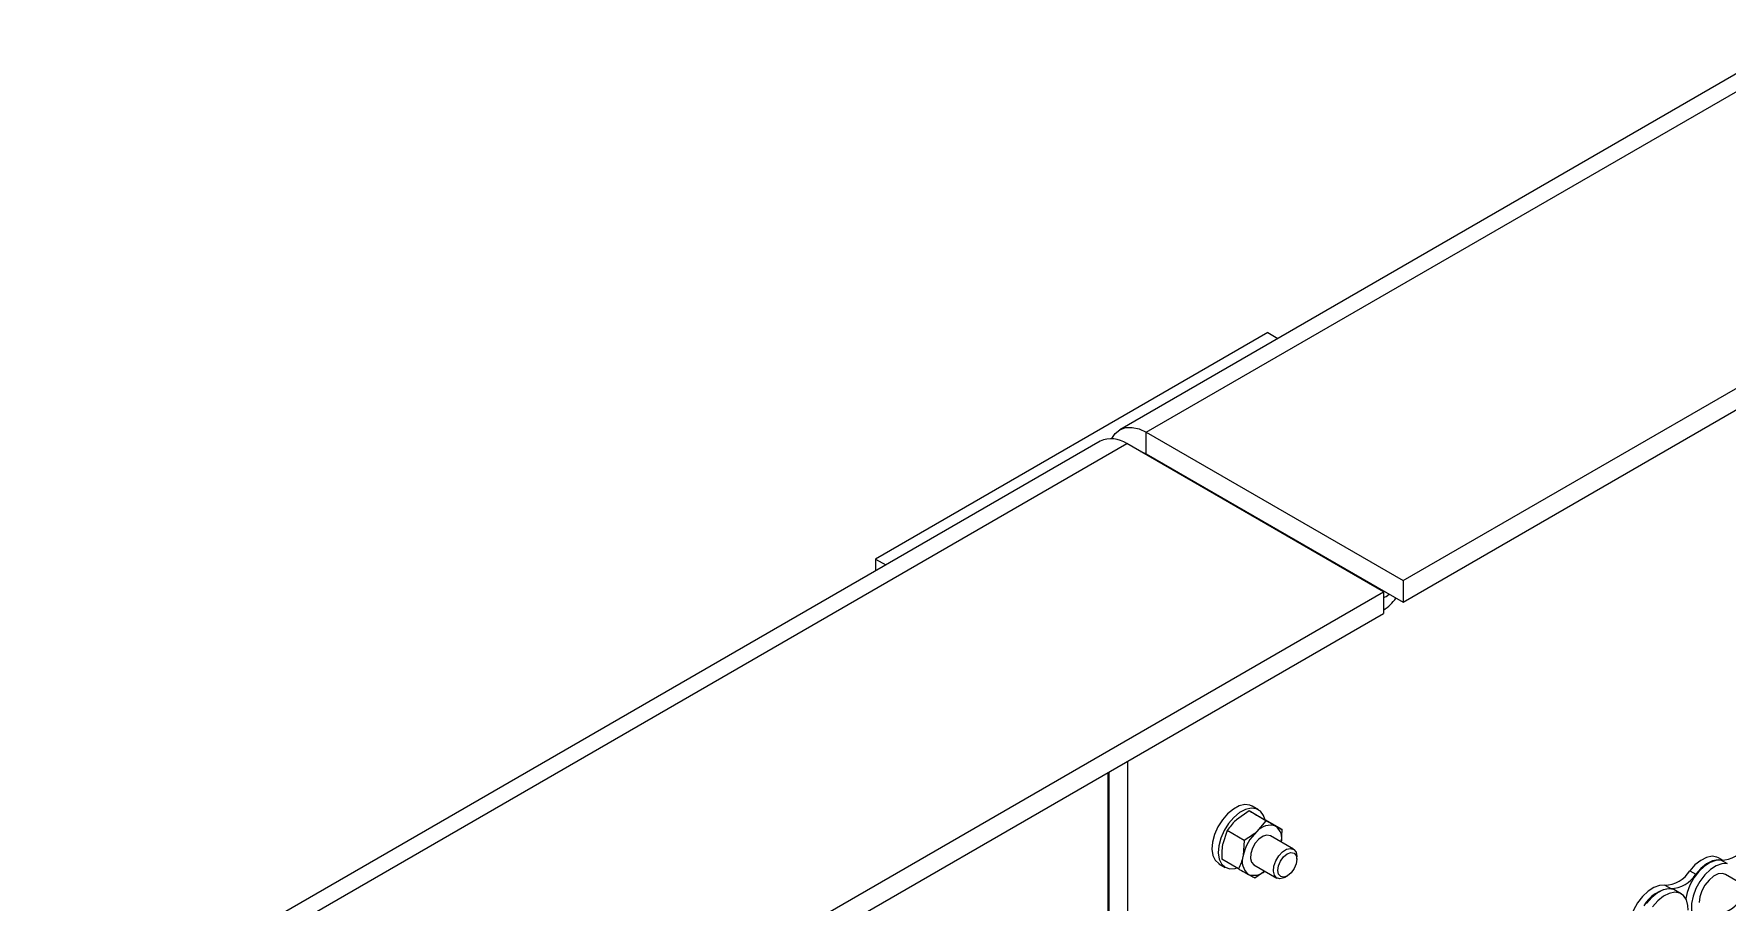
# Model space of a CAD drawing. Header units: metres. Extents: x 0 to 21025, y 0 to 14850.
# Drawn here: x 11885.3 to 12190.6, y 4971.4 to 5127.9 of the extents above; entities that cross this region are included whole.
import ezdxf

# ---------------------------------------------------------------- set-up
doc = ezdxf.new("R2010")
doc.units = ezdxf.units.M
doc.header["$LTSCALE"] = 25
doc.layers.add('SL4', color=4, linetype='Continuous')

msp = doc.modelspace()

# ---------------------------------------------------------------- linework, layer by layer
at = {"layer": 'SL4'}
for p, q in [((13017.994, 5597.419), (12081.095, 5056.559)), ((12085.857, 5056.088), (13022.756, 5596.948)), ((12132.155, 5029.361), (13069.054, 5570.221)), ((12132.155, 5025.472), (13069.054, 5566.332)), ((12107.762, 5074.057), (12037.051, 5033.236)), ((12107.762, 5074.057), (12109.583, 5073.005)), ((12077.56, 5054.518), (11524.454, 4735.217)), ((11527.244, 4733.607), (12082.322, 5054.047)), ((12128.62, 5027.32), (12082.322, 5054.047)), ((12085.857, 5052.199), (12085.857, 5056.088)), ((12085.857, 5056.088), (12132.155, 5029.361)), ((12085.858, 5052.199), (12085.691, 5052.102)), ((12085.857, 5052.199), (12132.155, 5025.472)), ((12114.401, 5035.721), (12114.25, 5035.615)), ((12115.476, 5035.1), (12115.324, 5034.995)), ((12037.051, 5033.236), (12038.873, 5032.185)), ((12037.051, 5033.236), (12037.051, 5031.133)), ((12116.119, 5034.73), (12116.051, 5034.575)), ((12117.193, 5034.109), (12117.126, 5033.955)), ((12118.198, 5033.529), (12118.126, 5033.327)), ((12122.801, 5030.872), (12122.734, 5030.717)), ((12123.448, 5030.498), (12123.296, 5030.393)), ((12124.523, 5029.878), (12124.371, 5029.772)), ((12132.155, 5029.361), (12132.155, 5025.472)), ((11576.984, 4708.867), (12128.62, 5027.32)), ((12126.989, 5028.261), (12127.026, 5028.433)), ((12127.492, 5028.164), (12127.454, 5027.992)), ((12128.62, 5027.32), (12128.62, 5023.431)), ((11586.938, 4710.725), (12128.62, 5023.431)), ((12082.49, 4996.801), (12082.49, 4916.74)), ((12078.954, 4917.192), (12078.954, 4994.759)), ((12079.122, 4994.856), (12079.122, 4917.255)), ((12104.394, 4987.836), (12102.113, 4986.248)), ((12107.439, 4986.078), (12104.394, 4987.836)), ((12106.066, 4988.064), (12104.935, 4988.717)), ((12107.439, 4986.078), (12105.79, 4984.125)), ((12110.359, 4984.468), (12107.314, 4986.226)), ((12100.463, 4984.295), (12099.641, 4981.902)), ((12103.508, 4982.537), (12100.463, 4984.295)), ((12112.405, 4980.94), (12108.244, 4983.343)), ((12110.222, 4982.201), (12110.359, 4984.468)), ((12103.508, 4982.537), (12103.318, 4979.779)), ((12098.936, 4978.324), (12100.067, 4977.671)), ((12102.497, 4977.386), (12099.451, 4979.144)), ((12105.244, 4978.147), (12109.405, 4975.744)), ((12105.416, 4975.776), (12107.2, 4977.018)), ((12113.027, 4979.114), (12113.027, 4979.567)), ((12183.844, 4977.044), (12184.919, 4976.424)), ((12189.849, 4978.926), (12189.049, 4979.387)), ((12189.517, 4978.954), (12190.591, 4978.333)), ((12110.906, 4975.893), (12111.298, 4976.119)), ((12179.354, 4974.452), (12180.429, 4973.832)), ((12193.733, 4974.42), (12190.326, 4976.387)), ((12182.326, 4972.9), (12181.251, 4973.521))]:
    msp.add_line(p, q, dxfattribs=at)
at = {"layer": 'SL4', "flags": 128}
for points in [[(12079.668, 5054.949), (12080.257, 5055.864), (12081.095, 5056.559), (12082.116, 5056.937), (12083.28, 5056.984), (12084.544, 5056.697), (12085.857, 5056.088)], [(12084.809, 5052.611), (12085.2, 5052.503), (12085.857, 5052.199)], [(12128.62, 5026.315), (12129.1, 5026.512), (12129.639, 5026.924)], [(12104.935, 4988.717), (12104.551, 4988.888), (12103.639, 4988.991), (12102.619, 4988.75), (12101.556, 4988.181), (12100.517, 4987.319), (12099.567, 4986.218), (12098.766, 4984.948), (12098.164, 4983.588), (12097.799, 4982.224), (12097.694, 4980.941), (12097.856, 4979.821), (12098.273, 4978.933), (12098.921, 4978.333), (12098.936, 4978.324)], [(12107.205, 4986.336), (12106.968, 4987.044), (12106.431, 4987.794), (12105.683, 4988.235), (12104.77, 4988.338), (12103.75, 4988.097), (12102.687, 4987.528), (12101.648, 4986.666), (12100.699, 4985.565), (12099.897, 4984.295), (12099.296, 4982.935), (12098.931, 4981.571), (12098.826, 4980.288), (12098.987, 4979.168), (12099.405, 4978.279), (12100.053, 4977.68), (12100.89, 4977.406), (12101.864, 4977.475), (12102.185, 4977.566)], [(12108.226, 4983.353), (12107.618, 4983.481), (12106.904, 4983.28), (12106.171, 4982.773), (12105.507, 4982.021), (12104.992, 4981.116), (12104.688, 4980.165), (12104.633, 4979.285), (12104.831, 4978.58), (12105.244, 4978.147)], [(12108.955, 4976.254), (12108.787, 4976.986), (12108.875, 4977.881), (12109.208, 4978.832), (12109.746, 4979.724), (12110.423, 4980.45), (12111.159, 4980.921), (12111.864, 4981.081), (12112.453, 4980.911), (12112.856, 4980.431), (12113.023, 4979.699), (12113.027, 4979.567)], [(12109.707, 4976.414), (12109.568, 4977.096), (12109.693, 4977.933), (12110.061, 4978.799), (12110.618, 4979.56), (12111.278, 4980.102), (12111.942, 4980.341), (12112.507, 4980.241), (12112.888, 4979.818), (12113.027, 4979.136), (12112.902, 4978.299), (12112.534, 4977.433), (12111.977, 4976.672), (12111.316, 4976.13), (12110.653, 4975.891), (12110.088, 4975.99), (12109.707, 4976.414)], [(12189.517, 4978.954), (12188.567, 4978.922), (12187.536, 4978.555), (12186.489, 4977.875), (12185.49, 4976.924), (12184.604, 4975.763), (12183.885, 4974.465), (12183.38, 4973.111), (12183.148, 4972.029)], [(12189.049, 4979.387), (12188.757, 4979.526), (12187.87, 4979.663), (12186.872, 4979.461), (12185.825, 4978.932), (12184.794, 4978.109), (12183.844, 4977.044)], [(12190.591, 4978.333), (12189.642, 4978.302), (12188.611, 4977.935), (12187.563, 4977.254), (12186.565, 4976.304), (12185.679, 4975.143), (12184.96, 4973.845), (12184.454, 4972.491), (12184.193, 4971.166), (12184.193, 4969.954), (12184.267, 4969.516)], [(12189.766, 4978.929), (12188.945, 4979.043), (12187.947, 4978.841), (12186.899, 4978.311), (12185.868, 4977.489), (12184.919, 4976.424)], [(12110.906, 4975.893), (12110.652, 4975.764), (12109.947, 4975.604), (12109.357, 4975.774), (12108.955, 4976.254)], [(12179.354, 4974.452), (12178.405, 4974.421), (12177.374, 4974.053), (12176.326, 4973.373), (12175.328, 4972.423), (12174.441, 4971.262), (12173.723, 4969.963), (12173.336, 4968.993)], [(12190.326, 4976.387), (12189.746, 4976.566), (12188.969, 4976.47), (12188.137, 4976.061), (12187.323, 4975.377), (12186.6, 4974.478), (12186.033, 4973.443), (12185.671, 4972.366), (12185.546, 4971.341)], [(12181.251, 4973.521), (12180.959, 4973.659), (12180.072, 4973.797), (12179.074, 4973.594), (12178.027, 4973.065), (12176.996, 4972.242), (12176.046, 4971.178)], [(12183.546, 4969.933), (12183.519, 4970.777), (12183.258, 4971.8), (12182.752, 4972.57), (12182.034, 4973.039), (12181.147, 4973.176), (12180.149, 4972.974), (12179.101, 4972.445), (12178.07, 4971.622), (12177.121, 4970.557)]]:
    msp.add_lwpolyline(points, dxfattribs=at)
at = {"layer": 'SL4'}
for centre, radius, start, end in [((12079.532, 5050.152), 4.791, 54.38242, 114.30712), ((12124.265, 5030.875), 8.097, 302.53738, 324.79666), ((12111.352, 4978.087), 8.21, 132.64822, 168.1056), ((12108.206, 4982.111), 3.146, 71.29995, 140.18936), ((12107.448, 4982.831), 2.869, 347.05391, 51.97218), ((12189.407, 4984.329), 5.376, 271.17027, 328.82435), ((12106.185, 4978.763), 3.041, 160.48545, 231.02962), ((12105.266, 4979.158), 2.933, 250.1905, 312.39784), ((12179.244, 4979.827), 5.376, 271.17027, 328.82435), ((12180.747, 4967.985), 5.855, 93.11014, 152.07323), ((12180.319, 4979.207), 5.376, 271.17027, 328.82435), ((12188.291, 4974.605), 5.376, 271.17027, 328.82435)]:
    msp.add_arc(centre, radius, start, end, dxfattribs=at)
for points, knots in [([(12102.113, 4986.248), (12102.067, 4986.206), (12101.407, 4985.605), (12100.918, 4984.926), (12100.463, 4984.295)], [0, 0, 0, 0, 0.07020058, 1, 1, 1, 1]), ([(12104.394, 4987.836), (12104.469, 4987.796), (12104.76, 4987.641), (12105.206, 4987.396), (12105.538, 4987.214)], [0, 0, 0, 0, 0.2575513, 1, 1, 1, 1]), ([(12105.538, 4987.214), (12105.675, 4987.138), (12106.187, 4986.855), (12106.838, 4986.492), (12107.314, 4986.226)], [0, 0, 0, 0, 0.2686336, 1, 1, 1, 1]), ([(12107.439, 4986.078), (12107.61, 4985.983), (12108.271, 4985.614), (12108.813, 4985.314), (12109.215, 4985.091)], [0, 0, 0, 0, 0.2575513, 1, 1, 1, 1]), ([(12105.79, 4984.125), (12105.743, 4984.084), (12105.075, 4983.488), (12104.263, 4982.995), (12103.508, 4982.537)], [0, 0, 0, 0, 0.07020058, 1, 1, 1, 1]), ([(12109.215, 4985.091), (12109.343, 4985.021), (12109.82, 4984.758), (12110.131, 4984.591), (12110.359, 4984.468)], [0, 0, 0, 0, 0.2686336, 1, 1, 1, 1]), ([(12099.641, 4981.902), (12099.63, 4981.841), (12099.463, 4980.968), (12099.457, 4980.023), (12099.451, 4979.144)], [0, 0, 0, 0, 0.07020058, 1, 1, 1, 1]), ([(12103.318, 4979.779), (12103.306, 4979.718), (12103.131, 4978.851), (12102.802, 4978.092), (12102.497, 4977.386)], [0, 0, 0, 0, 0.0702006, 1, 1, 1, 1]), ([(12102.497, 4977.386), (12102.667, 4977.291), (12103.328, 4976.921), (12103.87, 4976.621), (12104.272, 4976.398)], [0, 0, 0, 0, 0.2575513, 1, 1, 1, 1]), ([(12104.272, 4976.398), (12104.4, 4976.328), (12104.877, 4976.066), (12105.188, 4975.898), (12105.416, 4975.776)], [0, 0, 0, 0, 0.2686336, 1, 1, 1, 1])]:
    msp.add_open_spline(points, degree=3, knots=knots, dxfattribs=at)

doc.saveas('drawing.dxf')
